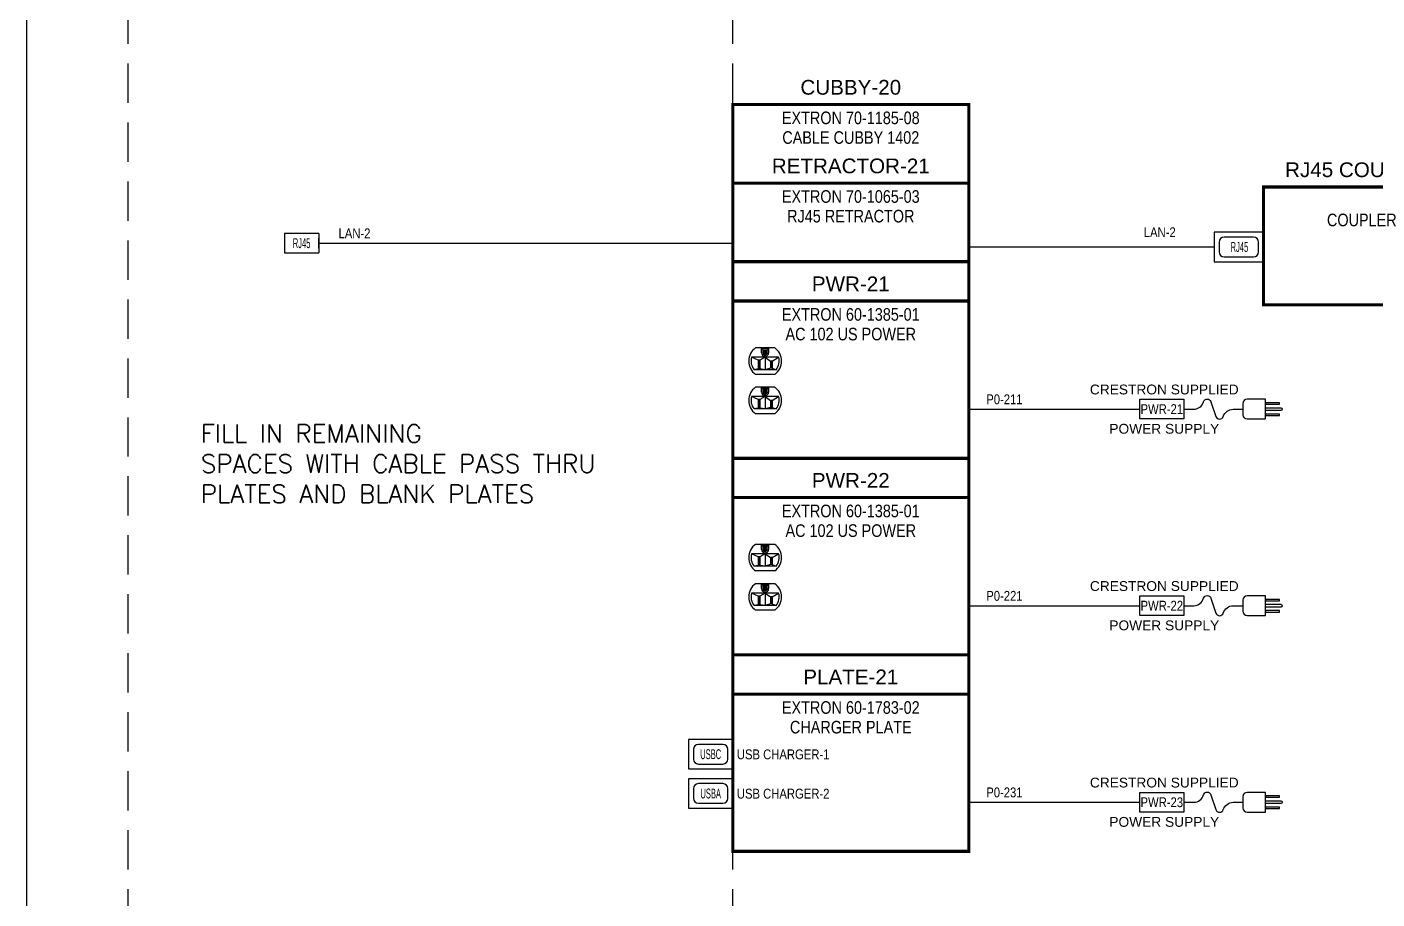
# Model space of a CAD drawing. Extents: x 0 to 120, y 0 to 39.
# Drawn here: x 0 to 8.58, y 13.26 to 18.81 of the extents above; entities that cross this region are included whole.
import ezdxf
from ezdxf.enums import TextEntityAlignment as Align

# ---------------------------------------------------------------- set-up
doc = ezdxf.new("R2010")
doc.units = 0
doc.header["$MEASUREMENT"] = 0
doc.linetypes.add('HIDDEN', pattern=[0.375, 0.25, -0.125])
doc.layers.get('0').update_dxf_attribs({"linetype": 'CONTINUOUS'})
doc.layers.get('DEFPOINTS').update_dxf_attribs({"linetype": 'CONTINUOUS'})
for name, color, linetype in [('AV-Func-Data', 212, 'CONTINUOUS'), ('AV-Func-Powr', 42, 'CONTINUOUS'), ('CABLE-NUM', 7, 'CONTINUOUS'), ('Cable_Riser', 7, 'HIDDEN'), ('Con-Detail', 9, 'CONTINUOUS'), ('DEVICE-NUM', 7, 'CONTINUOUS')]:
    doc.layers.add(name, color=color, linetype=linetype)
doc.styles.add('Cable Number', font='ARIALN.TTF')
doc.styles.add('ConDetail', font='swisscl.ttf', dxfattribs={"width": 0.75, "height": 0.0625})
doc.styles.add('Connection Detail', font='swisscl.ttf')
doc.styles.add('DimText', font='romans.shx')
doc.styles.add('NARROW', font='ARIALN.TTF')
doc.styles.get("Standard").update_dxf_attribs({"font": 'arial.ttf'})
doc.styles.add('Standard 2', font='arial.ttf', dxfattribs={"height": 0.0625})

# ---------------------------------------------------------------- blocks, each defined once
blk = doc.blocks.new('*U90')
at = {"const_width": 0.02}
blk.add_lwpolyline([(0, 0.3819), (1.5, 0.3819), (1.5, -0.6181), (0, -0.6181)], close=True, dxfattribs=at)
for p in [(1.5, 0.0069), (1.5, -0.2431), (1.5, -0.4931)]:
    blk.add_point(p)
at = {"layer": 'DEFPOINTS'}
for p in [(0, 0), (0, -0.25), (0, -0.5)]:
    blk.add_point(p, dxfattribs=at)
blk.add_attdef('DEVICE', text='', height=0.0938).set_placement((0.75, 0.4444), align=Align.CENTER)
at = {"style": 'NARROW'}
for tag, p in [('MODEL', (0.75, 0.2569)), ('DESC', (0.75, 0.1319))]:
    blk.add_attdef(tag, text='', height=0.08, dxfattribs=at).set_placement(p, align=Align.CENTER)
for tag, p in [('INPUT1', (0.0625, 0.0069)), ('INPUT2', (0.0625, -0.2431)), ('INPUT3', (0.0625, -0.4931))]:
    blk.add_attdef(tag, text='', height=0.0625, dxfattribs=at).set_placement(p, align=Align.MIDDLE_LEFT)
for tag, p in [('OUTPUT1', (1.4375, 0.0069)), ('OUTPUT2', (1.4375, -0.2431)), ('OUTPUT3', (1.4375, -0.4931))]:
    blk.add_attdef(tag, text='', height=0.0625, dxfattribs=at).set_placement(p, align=Align.MIDDLE_RIGHT)
blk = doc.blocks.new('PLUG')
for points in [[(-0.5, -0.03125), (-0.84375, -0.03125, -1), (-0.84375, 0.03125), (-0.5, 0.03125)], [(-0.5, -0.21875), (-0.09375, -0.21875, 0.414213562), (0, -0.125), (0, 0.125, 0.414213562), (-0.09375, 0.21875), (-0.5, 0.21875)]]:
    blk.add_lwpolyline(points, format="xyb", close=True)
for points in [[(-0.8125, 0.109375), (-0.5, 0.109375), (-0.5, 0.140625), (-0.8125, 0.140625)], [(-0.8125, -0.140625), (-0.5, -0.140625), (-0.5, -0.109375), (-0.8125, -0.109375)]]:
    blk.add_lwpolyline(points, close=True)
blk = doc.blocks.new('Wallwart_V1')
blk.add_lwpolyline([(0, 0.0625), (0.28125, 0.0625), (0.28125, -0.0625), (0, -0.0625)], close=True)
blk.add_lwpolyline([(0.28125, 0), (0.34375, 0, 0.33333333), (0.40625, 0.046875, -0.75), (0.453125, 0.046875), (0.484375, -0.046875, 0.72075922), (0.53125, -0.046875, -0.31237648), (0.59375, 0), (0.65625, 0)], format="xyb")
at = {"xscale": 0.2857142857142847, "yscale": 0.2857142857142847, "zscale": 0.2857142857142847, "rotation": 180}
blk.add_blockref('PLUG', (0.65625, 0), dxfattribs=at)
at = {"style": 'Standard 2'}
for tag, p in [('MODEL', (0.15625, 0.09375)), ('DESC', (0.15625, -0.15625))]:
    blk.add_attdef(tag, text='', height=0.0625, dxfattribs=at).set_placement(p, align=Align.CENTER)
at = {"style": 'NARROW'}
blk.add_attdef('DEVICE', text='', height=0.0625, dxfattribs=at).set_placement((0.140625, 0), align=Align.MIDDLE_CENTER)
blk = doc.blocks.new('*U86')
for p, q in [((-0.0001, 0.09375), (-0.28135, 0.09375)), ((-0.28135, 0.09375), (-0.28135, -0.09375)), ((-0.0001, -0.09375), (-0.0001, 0.09375)), ((-0.2501, 0.03125), (-0.2501, -0.03125)), ((-0.0626, 0.0625), (-0.21885, 0.0625)), ((-0.03135, -0.03125), (-0.03135, 0.03125)), ((-0.21885, -0.0625), (-0.0626, -0.0625)), ((-0.28135, -0.09375), (-0.0001, -0.09375))]:
    blk.add_line(p, q)
for centre, start, end in [((-0.21885, 0.03125), 90, 180), ((-0.0626, 0.03125), 0, 90), ((-0.21885, -0.03125), 180, 270), ((-0.0626, -0.03125), 270, 0)]:
    blk.add_arc(centre, 0.03125, start, end)
at = {"style": 'Connection Detail', "width": 0.75}
blk.add_attdef('CONNECTOR', text='', height=0.0625, dxfattribs=at).set_placement((-0.140725, 0), align=Align.MIDDLE_CENTER)
at = {"layer": 'CABLE-NUM', "style": 'NARROW'}
blk.add_attdef('DEVICE', text='', height=0.0625, dxfattribs=at).set_placement((0.03115, 0.03125), align=Align.TOP_LEFT)
blk = doc.blocks.new('*U88')
for p, q in [((-0.0001, 0.09375), (-0.28135, 0.09375)), ((-0.28135, 0.09375), (-0.28135, -0.09375)), ((-0.0001, -0.09375), (-0.0001, 0.09375)), ((-0.2501, 0.03125), (-0.2501, -0.03125)), ((-0.0626, 0.0625), (-0.21885, 0.0625)), ((-0.03135, -0.03125), (-0.03135, 0.03125)), ((-0.21885, -0.0625), (-0.0626, -0.0625)), ((-0.28135, -0.09375), (-0.0001, -0.09375))]:
    blk.add_line(p, q)
for centre, start, end in [((-0.21885, 0.03125), 90, 180), ((-0.0626, 0.03125), 0, 90), ((-0.21885, -0.03125), 180, 270), ((-0.0626, -0.03125), 270, 0)]:
    blk.add_arc(centre, 0.03125, start, end)
at = {"style": 'Connection Detail', "width": 0.75}
blk.add_attdef('CONNECTOR', text='', height=0.0625, dxfattribs=at).set_placement((-0.140725, 0), align=Align.MIDDLE_CENTER)
at = {"layer": 'CABLE-NUM', "style": 'NARROW'}
blk.add_attdef('DEVICE', text='', height=0.0625, dxfattribs=at).set_placement((0.03115, 0.03125), align=Align.TOP_LEFT)
blk = doc.blocks.new('*U89')
at = {"layer": 'CABLE-NUM', "style": 'Cable Number'}
blk.add_attdef('CABLE-NUM', text='', height=0.0625, dxfattribs=at).set_placement((0.2268, 0.0625), align=Align.MIDDLE_CENTER)
blk = doc.blocks.new('*U87')
at = {"color": 0}
for p, q in [((0.2914, 0.0248), (0.1196, 0.0248)), ((0.1608, 0.005), (0.1196, 0.0248)), ((0.2667, 0.0844), (0.1443, 0.0844)), ((0.1608, 0.005), (0.1608, -0.0497)), ((0.1708, 0.005), (0.1608, 0.005)), ((0.2055, 0.0248), (0.1708, 0.005)), ((0.1708, 0.005), (0.1708, -0.0497)), ((0.2279, 0.0795), (0.1832, 0.0795)), ((0.1921, 0.0705), (0.1832, 0.0795)), ((0.1832, 0.0527), (0.1832, 0.0795)), ((0.2189, 0.0705), (0.1921, 0.0705)), ((0.1921, 0.0527), (0.1921, 0.0705)), ((0.2055, 0.0248), (0.2403, 0)), ((0.2055, 0.0248), (0.2055, -0.0546)), ((0.2279, 0.0795), (0.2189, 0.0705)), ((0.2189, 0.0527), (0.2189, 0.0705)), ((0.2279, 0.0795), (0.2279, 0.0527)), ((0.2502, 0), (0.2914, 0.0248)), ((0.1608, -0.0497), (0.1348, -0.0546)), ((0.2763, -0.0546), (0.1348, -0.0546)), ((0.2667, -0.0844), (0.1443, -0.0844)), ((0.1708, -0.0497), (0.1608, -0.0497)), ((0.2055, -0.0546), (0.1708, -0.0497)), ((0.2403, -0.0447), (0.2055, -0.0546)), ((0.2502, 0), (0.2403, 0)), ((0.2403, 0), (0.2403, -0.0447)), ((0.2502, -0.0447), (0.2403, -0.0447)), ((0.2502, 0), (0.2502, -0.0447)), ((0.2502, -0.0447), (0.2763, -0.0546))]:
    blk.add_line(p, q, dxfattribs=at)
at = {"color": 0, "const_width": 0.0134}
blk.add_lwpolyline([(0.2119, 0.0523, -1), (0.1985, 0.0523, -1)], format="xyb", close=True, dxfattribs=at)
at = {"color": 0}
for centre, radius, start, end in [((0.2055, 0), 0.1043, 125.94313, 234.05687), ((0.2055, 0), 0.0894, 163.87768, 217.67632), ((0.2055, 0.0527), 0.0223, 180, 0), ((0.2055, 0.0527), 0.0134, 180, 0), ((0.2055, 0), 0.1043, 305.94313, 54.05687), ((0.2055, 0), 0.0894, 322.32368, 16.12232)]:
    blk.add_arc(centre, radius, start, end, dxfattribs=at)
for points in [[(0.1708, 0.005), (0.1608, 0.005), (0.1708, -0.0497), (0.1608, -0.0497)], [(0.2189, 0.0705), (0.1921, 0.0705), (0.2189, 0.0527), (0.1921, 0.0527)], [(0.2502, 0), (0.2403, 0), (0.2502, -0.0447), (0.2403, -0.0447)]]:
    blk.add_solid(points, dxfattribs=at)
blk = doc.blocks.new('*U99')
at = {"const_width": 0.02}
blk.add_lwpolyline([(0, 0.3819), (1.5, 0.3819), (1.5, -4.3681), (0, -4.3681)], close=True, dxfattribs=at)
for p in [(1.5, 0.0069), (1.5, -0.2431), (1.5, -0.4931), (1.5, -0.7431), (1.5, -0.9931), (1.5, -1.2431), (1.5, -1.4931), (1.5, -1.7431), (1.5, -1.9931), (1.5, -2.2431), (1.5, -2.4931), (1.5, -2.7431), (1.5, -2.9931), (1.5, -3.2431), (1.5, -3.4931), (1.5, -3.7431), (1.5, -3.9931), (1.5, -4.2431)]:
    blk.add_point(p)
at = {"layer": 'DEFPOINTS'}
for p in [(0, 0), (0, -0.25), (0, -0.5), (0, -0.75), (0, -1), (0, -1.25), (0, -1.5), (0, -1.75), (0, -2), (0, -2.25), (0, -2.5), (0, -2.75), (0, -3), (0, -3.25), (0, -3.5), (0, -3.75), (0, -4), (0, -4.25)]:
    blk.add_point(p, dxfattribs=at)
blk.add_attdef('DEVICE', text='', height=0.0938).set_placement((0.75, 0.4444), align=Align.CENTER)
at = {"style": 'NARROW'}
for tag, p in [('MODEL', (0.75, 0.2569)), ('DESC', (0.75, 0.1319))]:
    blk.add_attdef(tag, text='', height=0.08, dxfattribs=at).set_placement(p, align=Align.CENTER)
for tag, p in [('INPUT1', (0.0625, 0.0069)), ('INPUT2', (0.0625, -0.2431)), ('INPUT3', (0.0625, -0.4931)), ('INPUT4', (0.0625, -0.7431)), ('INPUT5', (0.0625, -0.9931)), ('INPUT6', (0.0625, -1.2431)), ('INPUT7', (0.0625, -1.4931)), ('INPUT8', (0.0625, -1.7431)), ('INPUT9', (0.0625, -1.9931)), ('INPUT10', (0.0625, -2.2431)), ('INPUT11', (0.0625, -2.4931)), ('INPUT12', (0.0625, -2.7431)), ('INPUT13', (0.0625, -2.9931)), ('INPUT14', (0.0625, -3.2431)), ('INPUT15', (0.0625, -3.4931)), ('INPUT16', (0.0625, -3.7431)), ('INPUT17', (0.0625, -3.9931)), ('INPUT18', (0.0625, -4.2431))]:
    blk.add_attdef(tag, text='', height=0.0625, dxfattribs=at).set_placement(p, align=Align.MIDDLE_LEFT)
for tag, p in [('OUTPUT1', (1.4375, 0.0069)), ('OUTPUT2', (1.4375, -0.2431)), ('OUTPUT3', (1.4375, -0.4931)), ('OUTPUT4', (1.4375, -0.7431)), ('OUTPUT5', (1.4375, -0.9931)), ('OUTPUT6', (1.4375, -1.2431)), ('OUTPUT7', (1.4375, -1.4931)), ('OUTPUT8', (1.4375, -1.7431)), ('OUTPUT9', (1.4375, -1.9931)), ('OUTPUT10', (1.4375, -2.2431)), ('OUTPUT11', (1.4375, -2.4931)), ('OUTPUT12', (1.4375, -2.7431)), ('OUTPUT13', (1.4375, -2.9931)), ('OUTPUT14', (1.4375, -3.2431)), ('OUTPUT15', (1.4375, -3.4931)), ('OUTPUT16', (1.4375, -3.7431)), ('OUTPUT17', (1.4375, -3.9931)), ('OUTPUT18', (1.4375, -4.2431))]:
    blk.add_attdef(tag, text='', height=0.0625, dxfattribs=at).set_placement(p, align=Align.MIDDLE_RIGHT)
blk = doc.blocks.new('*U85')
at = {"const_width": 0.02}
blk.add_lwpolyline([(0, 0.3819), (1.5, 0.3819), (1.5, -0.1181), (0, -0.1181)], close=True, dxfattribs=at)
blk.add_point((1.5, 0.0069))
at = {"layer": 'DEFPOINTS'}
blk.add_point((0, 0), dxfattribs=at)
blk.add_attdef('DEVICE', text='', height=0.0938).set_placement((0.75, 0.4444), align=Align.CENTER)
at = {"style": 'NARROW'}
for tag, p in [('MODEL', (0.75, 0.2569)), ('DESC', (0.75, 0.1319))]:
    blk.add_attdef(tag, text='', height=0.08, dxfattribs=at).set_placement(p, align=Align.CENTER)
blk.add_attdef('INPUT1', text='', height=0.0625, dxfattribs=at).set_placement((0.0625, 0.0069), align=Align.MIDDLE_LEFT)
blk.add_attdef('OUTPUT1', text='', height=0.0625, dxfattribs=at).set_placement((1.4375, 0.0069), align=Align.MIDDLE_RIGHT)
blk = doc.blocks.new('Connector V5')
for p, q in [((0, 0.0625), (-0.2188, 0.0625)), ((-0.2188, 0.0312), (-0.2188, -0.0312)), ((-0.0312, 0.0625), (-0.1875, 0.0625)), ((0, -0.0312), (0, 0.0312)), ((-0.2188, -0.0625), (0, -0.0625)), ((-0.1875, -0.0625), (-0.0312, -0.0625))]:
    blk.add_line(p, q)
for points in [[(-0.2188, 0.0625), (-0.2188, -0.0625)], [(0, 0.0625), (0, -0.0625)]]:
    blk.add_lwpolyline(points)
at = {"style": 'Connection Detail', "width": 0.75}
blk.add_attdef('CONNECTOR', text='', height=0.0625, dxfattribs=at).set_placement((-0.1094, 0), align=Align.MIDDLE_CENTER)
at = {"layer": 'Con-Detail', "style": 'ConDetail', "width": 0.716609}
blk.add_attdef('CON-DETAIL', text='', height=0.0625, dxfattribs=at).set_placement((-0.5686, -0.0919), (-0.294, -0.0919), align=Align.FIT)
at = {"layer": 'DEVICE-NUM', "style": 'NARROW'}
blk.add_attdef('DEVICE', text='', height=0.0625, dxfattribs=at).set_placement((0.0625, 0.0312), align=Align.TOP_LEFT)
blk = doc.blocks.new('*U95')
for p, q in [((-0.0007, 0.0937), (-0.3132, 0.0937)), ((-0.3132, 0.0937), (-0.3132, -0.0938)), ((-0.0007, -0.0938), (-0.0007, 0.0937)), ((-0.282, 0.0312), (-0.282, -0.0313)), ((-0.0632, 0.0625), (-0.2507, 0.0625)), ((-0.032, -0.0313), (-0.032, 0.0312)), ((-0.2507, -0.0625), (-0.0632, -0.0625)), ((-0.3132, -0.0938), (-0.0007, -0.0938))]:
    blk.add_line(p, q)
for centre, start, end in [((-0.2507, 0.0312), 90, 180), ((-0.0632, 0.0312), 0, 90), ((-0.2507, -0.0313), 180, 270), ((-0.0632, -0.0313), 270, 0)]:
    blk.add_arc(centre, 0.0312, start, end)
at = {"style": 'Connection Detail', "width": 0.75}
blk.add_attdef('CONNECTOR', text='', height=0.0625, dxfattribs=at).set_placement((-0.157, 0), align=Align.MIDDLE_CENTER)
blk = doc.blocks.new('*U97')
at = {"const_width": 0.02}
blk.add_lwpolyline([(0, 0.3819), (1.25, 0.3819), (1.25, -0.3681), (0, -0.3681)], close=True, dxfattribs=at)
for p in [(1.25, 0), (1.25, -0.25)]:
    blk.add_point(p)
at = {"layer": 'DEFPOINTS'}
for p in [(0, 0), (0, -0.25)]:
    blk.add_point(p, dxfattribs=at)
blk.add_attdef('DEVICE', text='', height=0.0938).set_placement((0.625, 0.4444), align=Align.CENTER)
at = {"style": 'NARROW'}
for tag, p in [('MODEL', (0.625, 0.2569)), ('DESC', (0.625, 0.1319))]:
    blk.add_attdef(tag, text='', height=0.08, dxfattribs=at).set_placement(p, align=Align.CENTER)
for tag, p in [('INPUT1', (0.0625, 0.0069)), ('INPUT2', (0.0625, -0.2431))]:
    blk.add_attdef(tag, text='', height=0.0625, dxfattribs=at).set_placement(p, align=Align.MIDDLE_LEFT)
for tag, p in [('OUTPUT1', (1.1875, 0.0069)), ('OUTPUT2', (1.1875, -0.2431))]:
    blk.add_attdef(tag, text='', height=0.0625, dxfattribs=at).set_placement(p, align=Align.MIDDLE_RIGHT)
blk = doc.blocks.new('*U92')
at = {"layer": 'CABLE-NUM', "style": 'Cable Number'}
blk.add_attdef('CABLE-NUM', text='', height=0.0625, dxfattribs=at).set_placement((0.2268, 0.0625), align=Align.MIDDLE_CENTER)
blk = doc.blocks.new('*U32')
at = {"layer": 'CABLE-NUM', "style": 'Cable Number'}
blk.add_attdef('CABLE-NUM', text='', height=0.0625, dxfattribs=at).set_placement((-0.2191, 0.0625), align=Align.MIDDLE_CENTER)

msp = doc.modelspace()

# ---------------------------------------------------------------- linework, layer by layer
at = {"layer": 'AV-Func-Data'}
for points in [[(1.8554, 17.4358), (4.4877, 17.4358)], [(5.9877, 17.4115), (7.5486, 17.4115)]]:
    msp.add_lwpolyline(points, dxfattribs=at)
at = {"layer": 'AV-Func-Powr'}
for points in [[(5.9877, 16.3802), (7.0747, 16.3802)], [(5.9877, 15.1302), (7.0747, 15.1302)], [(5.9877, 13.8802), (7.0747, 13.8802)]]:
    msp.add_lwpolyline(points, dxfattribs=at)
at = {"layer": 'Cable_Riser'}
msp.add_lwpolyline([(0.6432, 28.6969), (19.13, 28.6969), (19.13, 7.078), (0.6432, 7.078), (0.6432, 28.6969)], close=True, dxfattribs=at)
msp.add_lwpolyline([(4.4877, 7.078), (4.4877, 28.6969)], dxfattribs=at)
at = {"layer": 'DEFPOINTS'}
msp.add_lwpolyline([(0, 29.3), (36.7, 29.3), (36.7, 0), (0, 0)], close=True, dxfattribs=at)

# ---------------------------------------------------------------- block references
ref = msp.add_blockref('*U99', (4.4877, 17.9358))
ref.add_attrib('DEVICE', 'CUBBY-20', dxfattribs={"height": 0.09375}).set_placement((5.2377, 18.3802), align=Align.CENTER)
ref.add_attrib('MODEL', 'EXTRON 70-1185-08', dxfattribs={"height": 0.08, "style": 'NARROW'}).set_placement((5.2377, 18.1927), align=Align.CENTER)
ref.add_attrib('DESC', 'CABLE CUBBY 1402', dxfattribs={"height": 0.08, "style": 'NARROW'}).set_placement((5.2377, 18.0677), align=Align.CENTER)
ref = msp.add_blockref('*U85', (4.4877, 17.4358))
ref.add_attrib('DEVICE', 'RETRACTOR-21', dxfattribs={"height": 0.09375}).set_placement((5.2377, 17.8802), align=Align.CENTER)
ref.add_attrib('MODEL', 'EXTRON 70-1065-03', dxfattribs={"height": 0.08, "style": 'NARROW'}).set_placement((5.2377, 17.6927), align=Align.CENTER)
ref.add_attrib('DESC', 'RJ45 RETRACTOR', dxfattribs={"height": 0.08, "style": 'NARROW'}).set_placement((5.2377, 17.5677), align=Align.CENTER)
ref = msp.add_blockref('*U97', (7.8619, 17.4115))
ref.add_attrib('DEVICE', 'RJ45 COUPLER', dxfattribs={"height": 0.09375}).set_placement((8.4869, 17.8559), align=Align.CENTER)
ref.add_attrib('DESC', 'COUPLER', dxfattribs={"height": 0.08, "style": 'NARROW'}).set_placement((8.4869, 17.5434), align=Align.CENTER)
ref = msp.add_blockref('*U90', (4.4877, 16.6858))
ref.add_attrib('DEVICE', 'PWR-21', dxfattribs={"height": 0.09375}).set_placement((5.2377, 17.1302), align=Align.CENTER)
ref.add_attrib('MODEL', 'EXTRON 60-1385-01', dxfattribs={"height": 0.08, "style": 'NARROW'}).set_placement((5.2377, 16.9427), align=Align.CENTER)
ref.add_attrib('DESC', 'AC 102 US POWER', dxfattribs={"height": 0.08, "style": 'NARROW'}).set_placement((5.2377, 16.8177), align=Align.CENTER)
for p in [(4.4877, 16.6858), (4.4877, 16.4358), (4.4877, 15.4358), (4.4877, 15.1858)]:
    msp.add_blockref('*U87', p)
ref = msp.add_blockref('*U90', (4.4877, 15.4358))
ref.add_attrib('DEVICE', 'PWR-22', dxfattribs={"height": 0.09375}).set_placement((5.2377, 15.8802), align=Align.CENTER)
ref.add_attrib('MODEL', 'EXTRON 60-1385-01', dxfattribs={"height": 0.08, "style": 'NARROW'}).set_placement((5.2377, 15.6927), align=Align.CENTER)
ref.add_attrib('DESC', 'AC 102 US POWER', dxfattribs={"height": 0.08, "style": 'NARROW'}).set_placement((5.2377, 15.5677), align=Align.CENTER)
ref = msp.add_blockref('*U90', (4.4877, 14.1858))
ref.add_attrib('DEVICE', 'PLATE-21', dxfattribs={"height": 0.09375}).set_placement((5.2377, 14.6302), align=Align.CENTER)
ref.add_attrib('MODEL', 'EXTRON 60-1783-02', dxfattribs={"height": 0.08, "style": 'NARROW'}).set_placement((5.2377, 14.4427), align=Align.CENTER)
ref.add_attrib('DESC', 'CHARGER PLATE', dxfattribs={"height": 0.08, "style": 'NARROW'}).set_placement((5.2377, 14.3177), align=Align.CENTER)
at = {"layer": 'AV-Func-Data'}
msp.add_blockref('Connector V5', (1.8554, 17.4358), dxfattribs=at).add_auto_attribs({'CONNECTOR': 'RJ45'})
at = {"layer": 'AV-Func-Powr'}
for p, values in [((7.0747, 16.3802), {'MODEL': 'CRESTRON SUPPLIED', 'DEVICE': 'PWR-21', 'DESC': 'POWER SUPPLY'}), ((7.0747, 15.1302), {'MODEL': 'CRESTRON SUPPLIED', 'DEVICE': 'PWR-22', 'DESC': 'POWER SUPPLY'}), ((7.0747, 13.8802), {'MODEL': 'CRESTRON SUPPLIED', 'DEVICE': 'PWR-23', 'DESC': 'POWER SUPPLY'})]:
    msp.add_blockref('Wallwart_V1', p, dxfattribs=at).add_auto_attribs(values)
ref = msp.add_blockref('*U86', (4.4878, 14.1858), dxfattribs=at)
ref.add_attrib('CONNECTOR', 'USBC', dxfattribs={"layer": '0', "height": 0.0625, "style": 'Connection Detail', "width": 0.75}).set_placement((4.347, 14.1858), align=Align.MIDDLE_CENTER)
ref.add_attrib('DEVICE_001', 'USB CHARGER-1', (4.5134, 14.1535), dxfattribs={"layer": 'CABLE-NUM', "height": 0.0625, "style": 'NARROW'})
ref = msp.add_blockref('*U88', (4.4878, 13.9358), dxfattribs=at)
ref.add_attrib('CONNECTOR', 'USBA', dxfattribs={"layer": '0', "height": 0.0625, "style": 'Connection Detail', "width": 0.75}).set_placement((4.347, 13.9358), align=Align.MIDDLE_CENTER)
ref.add_attrib('DEVICE_001', 'USB CHARGER-2', (4.5134, 13.9035), dxfattribs={"layer": 'CABLE-NUM', "height": 0.0625, "style": 'NARROW'})
at = {"layer": 'CABLE-NUM'}
for name, p, values in [('*U92', (1.8554, 17.4358), {'CABLE-NUM': 'LAN-2'}), ('*U89', (5.9877, 16.3802), {'CABLE-NUM': 'P0-211'}), ('*U89', (5.9877, 15.1302), {'CABLE-NUM': 'P0-221'}), ('*U89', (5.9877, 13.8802), {'CABLE-NUM': 'P0-231'})]:
    msp.add_blockref(name, p, dxfattribs=at).add_auto_attribs(values)
ref = msp.add_blockref('*U32', (7.4281, 17.4427), dxfattribs=at)
ref.add_attrib('CABLE-NUM', 'LAN-2', dxfattribs={"height": 0.0625, "style": 'Cable Number'}).set_placement((7.2022, 17.5052), align=Align.MIDDLE_CENTER)
ref = msp.add_blockref('*U95', (7.8619, 17.4115), dxfattribs=at)
ref.add_attrib('CONNECTOR', 'RJ45', dxfattribs={"layer": '0', "height": 0.0625, "style": 'Connection Detail', "width": 0.75}).set_placement((7.7086, 17.4115), align=Align.MIDDLE_CENTER)

# ---------------------------------------------------------------- texts
at = {"insert": (1.1056, 16.2824), "char_height": 0.115, "attachment_point": 1, "style": 'DimText'}
msp.add_mtext_dynamic_manual_height_columns('FILL IN REMAINING \\PSPACES WITH CABLE PASS THRU\\PPLATES AND BLANK PLATES', width=3.344196, gutter_width=0.3125, heights=[0], dxfattribs=at)

doc.saveas('drawing.dxf')
